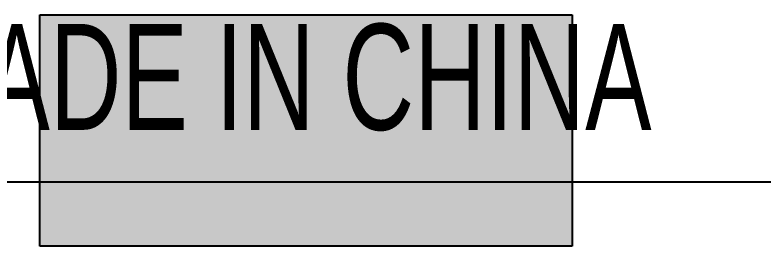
# Model space of a CAD drawing. Header units: millimetres. Extents: x 0 to 841, y 0 to 594.
# Drawn here: x 587.77 to 594.97, y 202.54 to 204.77 of the extents above; entities that cross this region are included whole.
import ezdxf

# ---------------------------------------------------------------- set-up
doc = ezdxf.new("R2010")
doc.units = ezdxf.units.MM
doc.header["$LTSCALE"] = 46.255
doc.layers.get('0').update_dxf_attribs({"linetype": 'CONTINUOUS'})
doc.styles.add('TEXTSTYLE_11', font='txt', dxfattribs={"width": 0.700174})

msp = doc.modelspace()

# ---------------------------------------------------------------- linework, layer by layer
at = {"color": 7, "linetype": 'CONTINUOUS'}
for p, q in [((588.0046, 204.7688), (593.1314, 204.7688)), ((588.0046, 202.5413), (588.0046, 204.7688)), ((593.1314, 204.7688), (593.1314, 202.5413)), ((523.4503, 203.1587), (599.4503, 203.1587)), ((593.1314, 202.5413), (588.0046, 202.5413))]:
    msp.add_line(p, q, dxfattribs=at)
msp.add_solid([(588.0046, 202.5413), (588.0046, 204.7688), (593.1314, 202.5413), (593.1314, 204.7688)], dxfattribs=at)

# ---------------------------------------------------------------- texts
at = {"color": 7, "linetype": 'CONTINUOUS', "insert": (586.6669, 204.6825), "char_height": 1.021471, "width": 9.297697, "attachment_point": 1, "line_spacing_factor": 0.9, "style": 'TEXTSTYLE_11'}
msp.add_mtext('MADE IN CHINA', dxfattribs=at)

doc.saveas('drawing.dxf')
